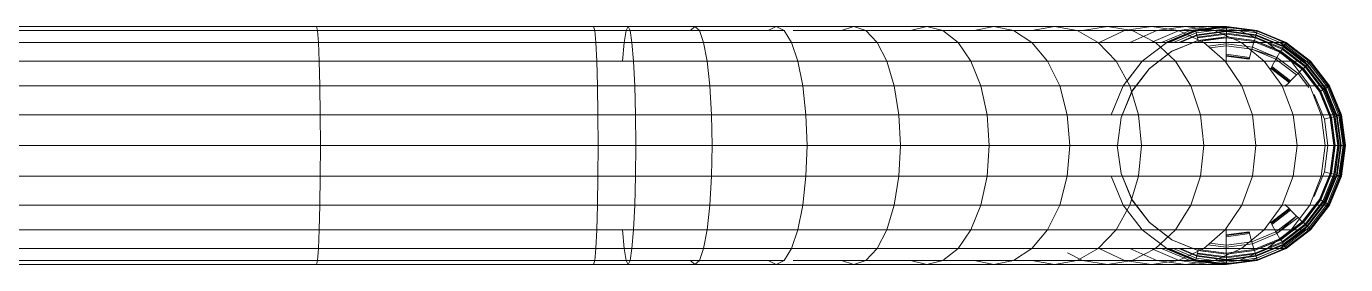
# Model space of a CAD drawing. Header units: inches. Extents: x -4218 to -1830, y 9767 to 12426.
# Drawn here: x -2771.421 to -2767.251, y 11924.187 to 11924.941 of the extents above; entities that cross this region are included whole.
import ezdxf

# ---------------------------------------------------------------- set-up
doc = ezdxf.new("R2010")
doc.units = ezdxf.units.IN
doc.header["$MEASUREMENT"] = 0
for name, color, linetype, lineweight in [('0-1', 7, 'Continuous', 5), ('0-2', 90, 'Continuous', 20), ('G-IMPT-1', 7, 'Continuous', 9)]:
    doc.layers.add(name, color=color, linetype=linetype, lineweight=lineweight)

# ---------------------------------------------------------------- blocks, each defined once
blk = doc.blocks.new('Plbg-Sink Wall Mounted-UH - T11839_dwg-791503-BACKGROUND - BASEMENT')
at = {"layer": 'G-IMPT-1'}
for p, q in [((1.2954, 0.3769), (-1.2172, 0.3769)), ((1.2954, 0.3769), (2.1714, 0.3769)), ((1.2987, 0.3639), (1.2954, 0.3769)), ((2.2805, 0.3769), (2.1714, 0.3769)), ((2.1752, 0.3639), (2.1714, 0.3769)), ((2.2805, 0.3769), (2.2741, 0.3639)), ((2.4918, 0.3769), (2.2805, 0.3769)), ((2.2868, 0.3639), (2.2805, 0.3769)), ((2.4918, 0.3769), (2.4778, 0.3639)), ((2.7487, 0.3769), (2.4918, 0.3769)), ((2.5059, 0.3639), (2.4918, 0.3769)), ((2.7487, 0.3769), (2.7234, 0.3639)), ((2.7487, 0.3769), (2.994, 0.3769)), ((2.7739, 0.3639), (2.7487, 0.3769)), ((2.994, 0.3769), (2.9557, 0.3639)), ((3.2246, 0.3769), (2.994, 0.3769)), ((3.0323, 0.3639), (2.994, 0.3769)), ((3.2246, 0.3769), (3.1734, 0.3639)), ((3.2246, 0.3769), (3.4373, 0.3769)), ((3.2758, 0.3639), (3.2246, 0.3769)), ((3.4373, 0.3769), (3.3752, 0.3639)), ((3.6287, 0.3769), (3.4373, 0.3769)), ((3.4993, 0.3639), (3.4373, 0.3769)), ((3.6287, 0.3769), (3.5575, 0.3639)), ((3.6287, 0.3769), (3.7957, 0.3769)), ((3.6999, 0.3639), (3.6287, 0.3769)), ((3.7957, 0.3769), (3.7168, 0.3639)), ((3.935, 0.3769), (3.7957, 0.3769)), ((3.8747, 0.3639), (3.7957, 0.3769)), ((3.935, 0.3769), (3.8495, 0.3639)), ((3.935, 0.3769), (4.0433, 0.3769)), ((4.0205, 0.3639), (3.935, 0.3769)), ((4.0433, 0.3769), (3.9523, 0.3639)), ((4.1174, 0.3769), (4.0224, 0.3639)), ((4.1174, 0.3769), (4.0433, 0.3769)), ((4.1343, 0.3639), (4.0433, 0.3769)), ((4.1541, 0.3769), (4.0573, 0.3639)), ((4.1675, 0.3769), (4.0702, 0.3639)), ((4.172, 0.3769), (4.0745, 0.3639)), ((4.172, 0.3769), (4.0745, 0.3639)), ((4.172, 0.3769), (4.0745, 0.3639)), ((4.172, 0.3769), (4.0745, 0.3639)), ((4.172, 0.3769), (4.0745, 0.3639)), ((4.172, 0.3769), (4.0745, 0.3639)), ((4.172, 0.3769), (4.0745, 0.3639)), ((4.1174, 0.3769), (4.1541, 0.3769)), ((4.2124, 0.3639), (4.1174, 0.3769)), ((4.1675, 0.3769), (4.1541, 0.3769)), ((4.2508, 0.3639), (4.1541, 0.3769)), ((4.1675, 0.3769), (4.172, 0.3769)), ((4.2648, 0.3639), (4.1675, 0.3769)), ((4.2695, 0.3639), (4.172, 0.3769)), ((4.2695, 0.3639), (4.172, 0.3769)), ((4.2695, 0.3639), (4.172, 0.3769)), ((4.2695, 0.3639), (4.172, 0.3769)), ((4.172, 0.3769), (4.172, 0.3733)), ((4.2695, 0.3639), (4.172, 0.3769)), ((4.2695, 0.3639), (4.172, 0.3769)), ((4.172, 0.3769), (4.172, 0.3749)), ((4.172, 0.3769), (4.172, 0.3624)), ((-1.2153, 0.3639), (1.2987, 0.3639)), ((1.3017, 0.3264), (1.2987, 0.3639)), ((1.2987, 0.3639), (2.1752, 0.3639)), ((2.2868, 0.3639), (2.1752, 0.3639)), ((2.2741, 0.3639), (2.1752, 0.3639)), ((2.1787, 0.3264), (2.1752, 0.3639)), ((2.2741, 0.3639), (2.2682, 0.3264)), ((2.2927, 0.3264), (2.2868, 0.3639)), ((2.5059, 0.3639), (2.2868, 0.3639)), ((2.519, 0.3264), (2.5059, 0.3639)), ((2.5059, 0.3639), (2.7739, 0.3639)), ((2.7975, 0.3264), (2.7739, 0.3639)), ((2.8028, 0.3639), (3.0323, 0.3639)), ((3.068, 0.3264), (3.0323, 0.3639)), ((3.0323, 0.3639), (3.2758, 0.3639)), ((3.3236, 0.3264), (3.2758, 0.3639)), ((3.2758, 0.3639), (3.4993, 0.3639)), ((3.5572, 0.3264), (3.4993, 0.3639)), ((3.4993, 0.3639), (3.6999, 0.3639)), ((3.4993, 0.3639), (3.5575, 0.3639)), ((3.5575, 0.3639), (3.7168, 0.3639)), ((3.7663, 0.3264), (3.6999, 0.3639)), ((3.6999, 0.3639), (3.8747, 0.3639)), ((3.7168, 0.3639), (3.8495, 0.3639)), ((3.8495, 0.3639), (3.7697, 0.3264)), ((3.8495, 0.3639), (3.9523, 0.3639)), ((3.9523, 0.3639), (3.8673, 0.3264)), ((3.9483, 0.3264), (3.8747, 0.3639)), ((3.8747, 0.3639), (4.0205, 0.3639)), ((4.0224, 0.3639), (3.9338, 0.3264)), ((3.9523, 0.3639), (4.0224, 0.3639)), ((4.0573, 0.3639), (3.967, 0.3264)), ((4.0702, 0.3639), (3.9794, 0.3264)), ((4.0745, 0.3639), (3.9835, 0.3264)), ((4.0745, 0.3639), (3.9835, 0.3264)), ((4.0745, 0.3639), (3.9835, 0.3264)), ((4.0745, 0.3639), (3.9835, 0.3264)), ((4.0745, 0.3639), (3.9835, 0.3264)), ((4.0745, 0.3639), (3.9835, 0.3264)), ((3.9889, 0.3264), (4.075, 0.3619)), ((4.0745, 0.3639), (3.9923, 0.3264)), ((4.0745, 0.3639), (3.9923, 0.3264)), ((4.0766, 0.356), (4.0048, 0.3264)), ((4.1003, 0.3264), (4.0205, 0.3639)), ((4.0205, 0.3639), (4.1343, 0.3639)), ((4.0783, 0.3499), (4.0213, 0.3264)), ((4.0783, 0.3499), (4.0213, 0.3264)), ((4.0224, 0.3639), (4.0573, 0.3639)), ((4.0787, 0.3481), (4.0261, 0.3264)), ((4.0573, 0.3639), (4.0702, 0.3639)), ((4.0702, 0.3639), (4.0745, 0.3639)), ((4.172, 0.3733), (4.0745, 0.3639)), ((4.0745, 0.3639), (4.075, 0.3619)), ((4.0745, 0.3639), (4.0783, 0.3499)), ((4.0745, 0.3639), (4.0783, 0.3499)), ((4.172, 0.3749), (4.075, 0.3619)), ((4.0766, 0.356), (4.075, 0.3619)), ((4.172, 0.3688), (4.0766, 0.356)), ((4.0766, 0.356), (4.0787, 0.3481)), ((4.172, 0.3624), (4.0783, 0.3499)), ((4.172, 0.3624), (4.0783, 0.3499)), ((4.0783, 0.3499), (4.0801, 0.3429)), ((4.0801, 0.3429), (4.0783, 0.3499)), ((4.172, 0.3606), (4.0787, 0.3481)), ((4.0787, 0.3481), (4.0809, 0.3402)), ((4.172, 0.3552), (4.0801, 0.3429)), ((4.172, 0.3524), (4.0809, 0.3402)), ((4.083, 0.3323), (4.0809, 0.3402)), ((4.1709, 0.3436), (4.0819, 0.3319)), ((4.1709, 0.3436), (4.0819, 0.3319)), ((4.1709, 0.3436), (4.0819, 0.3319)), ((4.1709, 0.3436), (4.0826, 0.3293)), ((4.1709, 0.341), (4.0826, 0.3293)), ((4.172, 0.3442), (4.083, 0.3323)), ((4.172, 0.3442), (4.083, 0.3323)), ((4.172, 0.3442), (4.083, 0.3323)), ((4.2193, 0.3264), (4.1343, 0.3639)), ((4.1343, 0.3639), (4.2124, 0.3639)), ((4.1709, 0.3436), (4.172, 0.3442)), ((4.2598, 0.3319), (4.1709, 0.3436)), ((4.2598, 0.3319), (4.1709, 0.3436)), ((4.2598, 0.3319), (4.1709, 0.3436)), ((4.1709, 0.3436), (4.1709, 0.341)), ((4.1709, 0.322), (4.1709, 0.341)), ((4.1709, 0.341), (4.2591, 0.3293)), ((4.172, 0.3688), (4.172, 0.3749)), ((4.172, 0.3749), (4.269, 0.3619)), ((4.2695, 0.3639), (4.172, 0.3733)), ((4.2695, 0.3639), (4.172, 0.3733)), ((4.172, 0.3733), (4.172, 0.3624)), ((4.2674, 0.356), (4.172, 0.3688)), ((4.172, 0.3688), (4.172, 0.3606)), ((4.2658, 0.3499), (4.172, 0.3624)), ((4.172, 0.3552), (4.172, 0.3624)), ((4.172, 0.3552), (4.172, 0.3624)), ((4.2658, 0.3499), (4.172, 0.3624)), ((4.2653, 0.3481), (4.172, 0.3606)), ((4.172, 0.3606), (4.172, 0.3524)), ((4.2639, 0.3429), (4.172, 0.3552)), ((4.172, 0.3442), (4.172, 0.3524)), ((4.2632, 0.3402), (4.172, 0.3524)), ((4.261, 0.3323), (4.172, 0.3442)), ((4.261, 0.3323), (4.172, 0.3442)), ((4.261, 0.3323), (4.172, 0.3442)), ((4.301, 0.3264), (4.2124, 0.3639)), ((4.2124, 0.3639), (4.2508, 0.3639)), ((4.3411, 0.3264), (4.2508, 0.3639)), ((4.2508, 0.3639), (4.2648, 0.3639)), ((4.261, 0.3323), (4.2632, 0.3402)), ((4.2653, 0.3481), (4.2632, 0.3402)), ((4.3482, 0.3052), (4.2632, 0.3402)), ((4.2658, 0.3499), (4.2639, 0.3429)), ((4.2639, 0.3429), (4.2658, 0.3499)), ((4.3496, 0.3076), (4.2639, 0.3429)), ((4.3556, 0.3264), (4.2648, 0.3639)), ((4.2648, 0.3639), (4.2695, 0.3639)), ((4.2674, 0.356), (4.2653, 0.3481)), ((4.3523, 0.3123), (4.2653, 0.3481)), ((4.2695, 0.3639), (4.2658, 0.3499)), ((4.2695, 0.3639), (4.2658, 0.3499)), ((4.3532, 0.3139), (4.2658, 0.3499)), ((4.3532, 0.3139), (4.2658, 0.3499)), ((4.2674, 0.356), (4.269, 0.3619)), ((4.3564, 0.3194), (4.2674, 0.356)), ((4.2695, 0.3639), (4.269, 0.3619)), ((4.3595, 0.3247), (4.269, 0.3619)), ((4.3605, 0.3264), (4.2695, 0.3639)), ((4.3605, 0.3264), (4.2695, 0.3639)), ((4.3605, 0.3264), (4.2695, 0.3639)), ((4.3605, 0.3264), (4.2695, 0.3639)), ((4.3605, 0.3264), (4.2695, 0.3639)), ((4.3605, 0.3264), (4.2695, 0.3639)), ((4.3605, 0.3264), (4.2695, 0.3639)), ((4.3587, 0.3233), (4.2695, 0.3639)), ((1.3017, 0.3264), (-1.2135, 0.3264)), ((1.3044, 0.2664), (1.3017, 0.3264)), ((1.3017, 0.3264), (2.1787, 0.3264)), ((2.2927, 0.3264), (2.1787, 0.3264)), ((2.2682, 0.3264), (2.1787, 0.3264)), ((2.1818, 0.2664), (2.1787, 0.3264)), ((2.2682, 0.3264), (2.2631, 0.2664)), ((2.2978, 0.2664), (2.2927, 0.3264)), ((2.519, 0.3264), (2.2927, 0.3264)), ((2.5303, 0.2664), (2.519, 0.3264)), ((2.7975, 0.3264), (2.519, 0.3264)), ((2.8177, 0.2664), (2.7975, 0.3264)), ((2.7975, 0.3264), (3.068, 0.3264)), ((3.0987, 0.2664), (3.068, 0.3264)), ((3.3236, 0.3264), (3.068, 0.3264)), ((3.3646, 0.2664), (3.3236, 0.3264)), ((3.3236, 0.3264), (3.5572, 0.3264)), ((3.6068, 0.2664), (3.5572, 0.3264)), ((3.7663, 0.3264), (3.5572, 0.3264)), ((3.8232, 0.2664), (3.7663, 0.3264)), ((3.7663, 0.3264), (3.9483, 0.3264)), ((3.9835, 0.3264), (3.9056, 0.2664)), ((3.9835, 0.3264), (3.9056, 0.2664)), ((3.9279, 0.243), (3.999, 0.2976)), ((3.9999, 0.2981), (3.9288, 0.2433)), ((4.0114, 0.2664), (3.9483, 0.3264)), ((4.1003, 0.3264), (3.9483, 0.3264)), ((3.999, 0.2976), (4.083, 0.3323)), ((3.999, 0.2976), (4.0819, 0.3319)), ((3.999, 0.2976), (3.9999, 0.2981)), ((4.083, 0.3323), (3.9999, 0.2981)), ((4.0819, 0.3319), (4.083, 0.3323)), ((4.0819, 0.3319), (4.0826, 0.3293)), ((4.1686, 0.2664), (4.1003, 0.3264)), ((4.1003, 0.3264), (4.2193, 0.3264)), ((4.1709, 0.322), (4.1138, 0.3145)), ((4.1709, 0.3156), (4.1202, 0.3089)), ((4.2542, 0.3111), (4.1709, 0.322)), ((4.1709, 0.322), (4.1709, 0.3156)), ((4.1709, 0.2888), (4.1709, 0.3156)), ((4.1709, 0.3156), (4.2525, 0.3048)), ((4.292, 0.2664), (4.2193, 0.3264)), ((4.301, 0.3264), (4.2193, 0.3264)), ((4.2456, 0.2789), (4.2525, 0.3048)), ((4.2542, 0.3111), (4.2525, 0.3048)), ((4.3319, 0.2789), (4.2525, 0.3048)), ((4.2525, 0.3048), (4.3286, 0.2733)), ((4.2542, 0.3111), (4.2591, 0.3293)), ((4.2542, 0.3111), (4.3319, 0.2789)), ((4.2598, 0.3319), (4.2591, 0.3293)), ((4.2591, 0.3293), (4.3413, 0.2953)), ((4.2598, 0.3319), (4.261, 0.3323)), ((4.2598, 0.3319), (4.3427, 0.2976)), ((4.2598, 0.3319), (4.3427, 0.2976)), ((4.2598, 0.3319), (4.3427, 0.2976)), ((4.3441, 0.2981), (4.261, 0.3323)), ((4.3441, 0.2981), (4.261, 0.3323)), ((4.3441, 0.2981), (4.261, 0.3323)), ((4.3769, 0.2664), (4.301, 0.3264)), ((4.301, 0.3264), (4.3411, 0.3264)), ((4.3319, 0.2789), (4.3413, 0.2953)), ((4.4185, 0.2664), (4.3411, 0.3264)), ((4.3556, 0.3264), (4.3411, 0.3264)), ((4.3427, 0.2976), (4.3413, 0.2953)), ((4.3413, 0.2953), (4.4119, 0.2411)), ((4.3427, 0.2976), (4.3441, 0.2981)), ((4.3427, 0.2976), (4.4138, 0.243)), ((4.3427, 0.2976), (4.4138, 0.243)), ((4.3427, 0.2976), (4.4138, 0.243)), ((4.3441, 0.2981), (4.3482, 0.3052)), ((4.4153, 0.2433), (4.3441, 0.2981)), ((4.4153, 0.2433), (4.3441, 0.2981)), ((4.4153, 0.2433), (4.3441, 0.2981)), ((4.3523, 0.3123), (4.3482, 0.3052)), ((4.421, 0.249), (4.3482, 0.3052)), ((4.3496, 0.3076), (4.3532, 0.3139)), ((4.3496, 0.3076), (4.3532, 0.3139)), ((4.423, 0.251), (4.3496, 0.3076)), ((4.3564, 0.3194), (4.3523, 0.3123)), ((4.4268, 0.2548), (4.3523, 0.3123)), ((4.3605, 0.3264), (4.3532, 0.3139)), ((4.3587, 0.3233), (4.3532, 0.3139)), ((4.4281, 0.2561), (4.3532, 0.3139)), ((4.4281, 0.2561), (4.3532, 0.3139)), ((4.4334, 0.2664), (4.3556, 0.3264)), ((4.3556, 0.3264), (4.3605, 0.3264)), ((4.3564, 0.3194), (4.3595, 0.3247)), ((4.4326, 0.2606), (4.3564, 0.3194)), ((4.3605, 0.3264), (4.3587, 0.3233)), ((4.4384, 0.2664), (4.3587, 0.3233)), ((4.4384, 0.2664), (4.3587, 0.3233)), ((4.3605, 0.3264), (4.3595, 0.3247)), ((4.3595, 0.3247), (4.4369, 0.2649)), ((4.4384, 0.2664), (4.3605, 0.3264)), ((4.4384, 0.2664), (4.3605, 0.3264)), ((4.4384, 0.2664), (4.3605, 0.3264)), ((4.4384, 0.2664), (4.3605, 0.3264)), ((4.4384, 0.2664), (4.3605, 0.3264)), ((4.4384, 0.2664), (4.3605, 0.3264)), ((-1.212, 0.2664), (1.3044, 0.2664)), ((1.3064, 0.1885), (1.3044, 0.2664)), ((1.3044, 0.2664), (2.1818, 0.2664)), ((2.2978, 0.2664), (2.1818, 0.2664)), ((2.1841, 0.1885), (2.1818, 0.2664)), ((2.3017, 0.1885), (2.2978, 0.2664)), ((2.5303, 0.2664), (2.2978, 0.2664)), ((2.5389, 0.1885), (2.5303, 0.2664)), ((2.5303, 0.2664), (2.8177, 0.2664)), ((2.8333, 0.1885), (2.8177, 0.2664)), ((2.8177, 0.2664), (3.0987, 0.2664)), ((3.1223, 0.1885), (3.0987, 0.2664)), ((3.0987, 0.2664), (3.3646, 0.2664)), ((3.3961, 0.1885), (3.3646, 0.2664)), ((3.3646, 0.2664), (3.6068, 0.2664)), ((3.6451, 0.1885), (3.6068, 0.2664)), ((3.6068, 0.2664), (3.8232, 0.2664)), ((3.8671, 0.1885), (3.8232, 0.2664)), ((3.8232, 0.2664), (4.0114, 0.2664)), ((3.9056, 0.2664), (3.8456, 0.1885)), ((3.9056, 0.2664), (3.858, 0.2046)), ((4.06, 0.1885), (4.0114, 0.2664)), ((4.0114, 0.2664), (4.1686, 0.2664)), ((4.2213, 0.1885), (4.1686, 0.2664)), ((4.1686, 0.2664), (4.292, 0.2664)), ((4.2456, 0.2789), (4.1709, 0.2888)), ((4.1709, 0.2888), (4.1709, 0.285)), ((4.2446, 0.2753), (4.1709, 0.285)), ((4.1709, 0.285), (4.2446, 0.2753)), ((4.1709, 0.285), (4.1709, 0.2823)), ((4.1709, 0.2637), (4.1709, 0.2823)), ((4.1709, 0.2823), (4.2439, 0.2727)), ((4.2446, 0.2753), (4.2439, 0.2727)), ((4.2456, 0.2789), (4.2446, 0.2753)), ((4.3481, 0.1885), (4.292, 0.2664)), ((4.292, 0.2664), (4.3769, 0.2664)), ((4.3152, 0.2501), (4.3286, 0.2733)), ((4.3319, 0.2789), (4.3286, 0.2733)), ((4.3286, 0.2733), (4.394, 0.2232)), ((4.3319, 0.2789), (4.3986, 0.2277)), ((4.4354, 0.1885), (4.3769, 0.2664)), ((4.3769, 0.2664), (4.4185, 0.2664)), ((4.4781, 0.1885), (4.4185, 0.2664)), ((4.4185, 0.2664), (4.4334, 0.2664)), ((4.4268, 0.2548), (4.421, 0.249)), ((4.4281, 0.2561), (4.423, 0.251)), ((4.423, 0.251), (4.4281, 0.2561)), ((4.4796, 0.1776), (4.423, 0.251)), ((4.4326, 0.2606), (4.4268, 0.2548)), ((4.4843, 0.1803), (4.4268, 0.2548)), ((4.4384, 0.2664), (4.4281, 0.2561)), ((4.4384, 0.2664), (4.4281, 0.2561)), ((4.4859, 0.1812), (4.4281, 0.2561)), ((4.4859, 0.1812), (4.4281, 0.2561)), ((4.4326, 0.2606), (4.4369, 0.2649)), ((4.4914, 0.1844), (4.4326, 0.2606)), ((4.4934, 0.1885), (4.4334, 0.2664)), ((4.4334, 0.2664), (4.4384, 0.2664)), ((4.4384, 0.2664), (4.4369, 0.2649)), ((4.4967, 0.1874), (4.4369, 0.2649)), ((4.4984, 0.1885), (4.4384, 0.2664)), ((4.4984, 0.1885), (4.4384, 0.2664)), ((4.4984, 0.1885), (4.4384, 0.2664)), ((4.4984, 0.1885), (4.4384, 0.2664)), ((4.4984, 0.1885), (4.4384, 0.2664)), ((4.4984, 0.1885), (4.4384, 0.2664)), ((4.4984, 0.1885), (4.4384, 0.2664)), ((4.4953, 0.1867), (4.4384, 0.2664)), ((3.8733, 0.1718), (3.9279, 0.243)), ((3.9288, 0.2433), (3.8739, 0.1721)), ((4.312, 0.2445), (4.3705, 0.1996)), ((4.3133, 0.2468), (4.3724, 0.2015)), ((4.3133, 0.2468), (4.3724, 0.2015)), ((4.3152, 0.2501), (4.375, 0.2042)), ((4.375, 0.2042), (4.394, 0.2232)), ((4.3986, 0.2277), (4.394, 0.2232)), ((4.3986, 0.2277), (4.4119, 0.2411)), ((4.3986, 0.2277), (4.4325, 0.1835)), ((4.4138, 0.243), (4.4119, 0.2411)), ((4.4119, 0.2411), (4.4661, 0.1705)), ((4.4138, 0.243), (4.4153, 0.2433)), ((4.4138, 0.243), (4.4684, 0.1718)), ((4.4138, 0.243), (4.4684, 0.1718)), ((4.4138, 0.243), (4.4684, 0.1718)), ((4.4153, 0.2433), (4.421, 0.249)), ((4.4701, 0.1721), (4.4153, 0.2433)), ((4.4701, 0.1721), (4.4153, 0.2433)), ((4.4701, 0.1721), (4.4153, 0.2433)), ((4.4772, 0.1762), (4.421, 0.249)), ((1.3064, 0.1885), (-1.2109, 0.1885)), ((1.3077, 0.0975), (1.3064, 0.1885)), ((1.3064, 0.1885), (2.1841, 0.1885)), ((2.3017, 0.1885), (2.1841, 0.1885)), ((2.1855, 0.0975), (2.1841, 0.1885)), ((2.3042, 0.0975), (2.3017, 0.1885)), ((2.5389, 0.1885), (2.3017, 0.1885)), ((2.5444, 0.0975), (2.5389, 0.1885)), ((2.8333, 0.1885), (2.5389, 0.1885)), ((2.843, 0.0975), (2.8333, 0.1885)), ((2.8333, 0.1885), (3.1223, 0.1885)), ((3.137, 0.0975), (3.1223, 0.1885)), ((3.3961, 0.1885), (3.1223, 0.1885)), ((3.4158, 0.0975), (3.3961, 0.1885)), ((3.3961, 0.1885), (3.6451, 0.1885)), ((3.6689, 0.0975), (3.6451, 0.1885)), ((3.8671, 0.1885), (3.6451, 0.1885)), ((3.8456, 0.1885), (3.8081, 0.0975)), ((3.8389, 0.0889), (3.8733, 0.1718)), ((3.8739, 0.1721), (3.8397, 0.089)), ((3.8944, 0.0975), (3.8671, 0.1885)), ((3.8671, 0.1885), (4.06, 0.1885)), ((4.0903, 0.0975), (4.06, 0.1885)), ((4.2213, 0.1885), (4.06, 0.1885)), ((4.2541, 0.0975), (4.2213, 0.1885)), ((4.2213, 0.1885), (4.3481, 0.1885)), ((4.3831, 0.0975), (4.3481, 0.1885)), ((4.4354, 0.1885), (4.3481, 0.1885)), ((4.3573, 0.1865), (4.3705, 0.1996)), ((4.3724, 0.2015), (4.3705, 0.1996)), ((4.375, 0.2042), (4.3724, 0.2015)), ((4.4719, 0.0975), (4.4354, 0.1885)), ((4.4354, 0.1885), (4.4781, 0.1885)), ((4.4684, 0.1718), (4.4661, 0.1705)), ((4.4661, 0.1705), (4.5002, 0.0882)), ((4.4684, 0.1718), (4.4701, 0.1721)), ((4.4684, 0.1718), (4.5028, 0.0889)), ((4.4684, 0.1718), (4.5028, 0.0889)), ((4.4684, 0.1718), (4.5028, 0.0889)), ((4.4701, 0.1721), (4.4772, 0.1762)), ((4.5043, 0.089), (4.4701, 0.1721)), ((4.5043, 0.089), (4.4701, 0.1721)), ((4.5043, 0.089), (4.4701, 0.1721)), ((4.4843, 0.1803), (4.4772, 0.1762)), ((4.5122, 0.0912), (4.4772, 0.1762)), ((4.5152, 0.0975), (4.4781, 0.1885)), ((4.4934, 0.1885), (4.4781, 0.1885)), ((4.4796, 0.1776), (4.4859, 0.1812)), ((4.4796, 0.1776), (4.4859, 0.1812)), ((4.5149, 0.0919), (4.4796, 0.1776)), ((4.4914, 0.1844), (4.4843, 0.1803)), ((4.5201, 0.0933), (4.4843, 0.1803)), ((4.4984, 0.1885), (4.4859, 0.1812)), ((4.4953, 0.1867), (4.4859, 0.1812)), ((4.5219, 0.0937), (4.4859, 0.1812)), ((4.5219, 0.0937), (4.4859, 0.1812)), ((4.4914, 0.1844), (4.4967, 0.1874)), ((4.528, 0.0954), (4.4914, 0.1844)), ((4.5307, 0.0975), (4.4934, 0.1885)), ((4.4934, 0.1885), (4.4984, 0.1885)), ((4.4984, 0.1885), (4.4953, 0.1867)), ((4.5359, 0.0975), (4.4953, 0.1867)), ((4.5359, 0.0975), (4.4953, 0.1867)), ((4.4984, 0.1885), (4.4967, 0.1874)), ((4.4967, 0.1874), (4.5339, 0.097)), ((4.5359, 0.0975), (4.4984, 0.1885)), ((4.5359, 0.0975), (4.4984, 0.1885)), ((4.5359, 0.0975), (4.4984, 0.1885)), ((4.5359, 0.0975), (4.4984, 0.1885)), ((4.5359, 0.0975), (4.4984, 0.1885)), ((4.5359, 0.0975), (4.4984, 0.1885)), ((4.4498, 0.161), (4.4819, 0.0834)), ((-1.2101, 0.0975), (1.3077, 0.0975)), ((1.3081, 0), (1.3077, 0.0975)), ((1.3077, 0.0975), (2.1855, 0.0975)), ((2.3042, 0.0975), (2.1855, 0.0975)), ((2.1861, 0), (2.1855, 0.0975)), ((2.305, 0), (2.3042, 0.0975)), ((2.5444, 0.0975), (2.3042, 0.0975)), ((2.5462, 0), (2.5444, 0.0975)), ((2.5444, 0.0975), (2.843, 0.0975)), ((2.8464, 0), (2.843, 0.0975)), ((2.843, 0.0975), (3.137, 0.0975)), ((3.1421, 0), (3.137, 0.0975)), ((3.137, 0.0975), (3.4158, 0.0975)), ((3.4226, 0), (3.4158, 0.0975)), ((3.4158, 0.0975), (3.6689, 0.0975)), ((3.6772, 0), (3.6689, 0.0975)), ((3.6689, 0.0975), (3.8944, 0.0975)), ((3.8278, 0), (3.8397, 0.089)), ((3.9039, 0), (3.8944, 0.0975)), ((3.8944, 0.0975), (4.0903, 0.0975)), ((4.1009, 0), (4.0903, 0.0975)), ((4.0903, 0.0975), (4.2541, 0.0975)), ((4.2656, 0), (4.2541, 0.0975)), ((4.2541, 0.0975), (4.3831, 0.0975)), ((4.3953, 0), (4.3831, 0.0975)), ((4.3831, 0.0975), (4.4719, 0.0975)), ((4.4846, 0), (4.4719, 0.0975)), ((4.4719, 0.0975), (4.5152, 0.0975)), ((4.4819, 0.0834), (4.5002, 0.0882)), ((4.5028, 0.0889), (4.5002, 0.0882)), ((4.5002, 0.0882), (4.5118, 0)), ((4.5028, 0.0889), (4.5043, 0.089)), ((4.5028, 0.0889), (4.5145, 0)), ((4.5028, 0.0889), (4.5145, 0)), ((4.5028, 0.0889), (4.5145, 0)), ((4.5043, 0.089), (4.5122, 0.0912)), ((4.5162, 0), (4.5043, 0.089)), ((4.5162, 0), (4.5043, 0.089)), ((4.5162, 0), (4.5043, 0.089)), ((4.5201, 0.0933), (4.5122, 0.0912)), ((4.5244, 0), (4.5122, 0.0912)), ((4.5219, 0.0937), (4.5149, 0.0919)), ((4.5149, 0.0919), (4.5219, 0.0937)), ((4.5272, 0), (4.5149, 0.0919)), ((4.5282, 0), (4.5152, 0.0975)), ((4.5152, 0.0975), (4.5307, 0.0975)), ((4.528, 0.0954), (4.5201, 0.0933)), ((4.5326, 0), (4.5201, 0.0933)), ((4.5359, 0.0975), (4.5219, 0.0937)), ((4.5359, 0.0975), (4.5219, 0.0937)), ((4.5345, 0), (4.5219, 0.0937)), ((4.5345, 0), (4.5219, 0.0937)), ((4.528, 0.0954), (4.5339, 0.097)), ((4.5408, 0), (4.528, 0.0954)), ((4.5438, 0), (4.5307, 0.0975)), ((4.5307, 0.0975), (4.5359, 0.0975)), ((4.5359, 0.0975), (4.5339, 0.097)), ((4.5469, 0), (4.5339, 0.097)), ((4.5489, 0), (4.5359, 0.0975)), ((4.5489, 0), (4.5359, 0.0975)), ((4.5489, 0), (4.5359, 0.0975)), ((4.5489, 0), (4.5359, 0.0975)), ((4.5489, 0), (4.5359, 0.0975)), ((4.5489, 0), (4.5359, 0.0975)), ((4.5489, 0), (4.5359, 0.0975)), ((4.5453, 0), (4.5359, 0.0975)), ((4.4819, 0.0834), (4.4929, 0)), ((1.3081, 0), (-1.2099, 0)), ((1.3077, -0.0975), (1.3081, 0)), ((1.3081, 0), (2.1861, 0)), ((2.1855, -0.0975), (2.1861, 0)), ((2.305, 0), (2.1861, 0)), ((2.3042, -0.0975), (2.305, 0)), ((2.5462, 0), (2.305, 0)), ((2.5444, -0.0975), (2.5462, 0)), ((2.8464, 0), (2.5462, 0)), ((2.843, -0.0975), (2.8464, 0)), ((2.8464, 0), (3.1421, 0)), ((3.137, -0.0975), (3.1421, 0)), ((3.4226, 0), (3.1421, 0)), ((3.4158, -0.0975), (3.4226, 0)), ((3.4226, 0), (3.6772, 0)), ((3.6689, -0.0975), (3.6772, 0)), ((3.9039, 0), (3.6772, 0)), ((3.8944, -0.0975), (3.9039, 0)), ((3.9039, 0), (4.1009, 0)), ((4.0903, -0.0975), (4.1009, 0)), ((4.2656, 0), (4.1009, 0)), ((4.2541, -0.0975), (4.2656, 0)), ((4.2656, 0), (4.3953, 0)), ((4.4929, 0), (4.4819, -0.0834)), ((4.4929, 0), (4.4864, 0)), ((4.4929, 0), (4.5118, 0)), ((4.5118, 0), (4.5002, -0.0882)), ((4.5145, 0), (4.5028, -0.0889)), ((4.5145, 0), (4.5028, -0.0889)), ((4.5145, 0), (4.5028, -0.0889)), ((4.5145, 0), (4.5118, 0)), ((4.5145, 0), (4.5162, 0)), ((3.8389, -0.0889), (3.8272, 0)), ((4.3831, -0.0975), (4.3953, 0)), ((4.4846, 0), (4.3953, 0)), ((4.4719, -0.0975), (4.4846, 0)), ((4.4846, 0), (4.5282, 0)), ((4.5043, -0.089), (4.5162, 0)), ((4.5043, -0.089), (4.5162, 0)), ((4.5043, -0.089), (4.5162, 0)), ((4.5122, -0.0912), (4.5244, 0)), ((4.5149, -0.0919), (4.5272, 0)), ((4.5152, -0.0975), (4.5282, 0)), ((4.5162, 0), (4.5244, 0)), ((4.5201, -0.0933), (4.5326, 0)), ((4.5219, -0.0938), (4.5345, 0)), ((4.5219, -0.0938), (4.5345, 0)), ((4.5326, 0), (4.5244, 0)), ((4.5272, 0), (4.5345, 0)), ((4.5272, 0), (4.5345, 0)), ((4.528, -0.0954), (4.5408, 0)), ((4.5438, 0), (4.5282, 0)), ((4.5307, -0.0975), (4.5438, 0)), ((4.5408, 0), (4.5326, 0)), ((4.5469, 0), (4.5339, -0.097)), ((4.5453, 0), (4.5345, 0)), ((4.5489, 0), (4.5345, 0)), ((4.5359, -0.0975), (4.5489, 0)), ((4.5359, -0.0975), (4.5489, 0)), ((4.5359, -0.0975), (4.5453, 0)), ((4.5359, -0.0975), (4.5489, 0)), ((4.5359, -0.0975), (4.5453, 0)), ((4.5359, -0.0975), (4.5489, 0)), ((4.5359, -0.0975), (4.5489, 0)), ((4.5359, -0.0975), (4.5489, 0)), ((4.5408, 0), (4.5469, 0)), ((4.5438, 0), (4.5489, 0)), ((4.5489, 0), (4.5453, 0)), ((4.5489, 0), (4.5469, 0)), ((4.4819, -0.0834), (4.4498, -0.161)), ((4.4819, -0.0834), (4.5002, -0.0882)), ((-1.2101, -0.0975), (1.3077, -0.0975)), ((1.3064, -0.1885), (1.3077, -0.0975)), ((1.3077, -0.0975), (2.1855, -0.0975)), ((2.1841, -0.1885), (2.1855, -0.0975)), ((2.3042, -0.0975), (2.1855, -0.0975)), ((2.3017, -0.1885), (2.3042, -0.0975)), ((2.5444, -0.0975), (2.3042, -0.0975)), ((2.5389, -0.1885), (2.5444, -0.0975)), ((2.5444, -0.0975), (2.843, -0.0975)), ((2.8333, -0.1885), (2.843, -0.0975)), ((2.843, -0.0975), (3.137, -0.0975)), ((3.1223, -0.1885), (3.137, -0.0975)), ((3.137, -0.0975), (3.4158, -0.0975)), ((3.3961, -0.1885), (3.4158, -0.0975)), ((3.4158, -0.0975), (3.6689, -0.0975)), ((3.6451, -0.1885), (3.6689, -0.0975)), ((3.6689, -0.0975), (3.8944, -0.0975)), ((3.8081, -0.0975), (3.8456, -0.1885)), ((3.8733, -0.1718), (3.8389, -0.0889)), ((3.8397, -0.089), (3.8739, -0.1721)), ((3.8671, -0.1885), (3.8944, -0.0975)), ((3.8944, -0.0975), (4.0903, -0.0975)), ((4.06, -0.1885), (4.0903, -0.0975)), ((4.0903, -0.0975), (4.2541, -0.0975)), ((4.2213, -0.1885), (4.2541, -0.0975)), ((4.2541, -0.0975), (4.3831, -0.0975)), ((4.3481, -0.1885), (4.3831, -0.0975)), ((4.3831, -0.0975), (4.4719, -0.0975)), ((4.4354, -0.1885), (4.4719, -0.0975)), ((4.5002, -0.0882), (4.4661, -0.1705)), ((4.4684, -0.1718), (4.5002, -0.0882)), ((4.5028, -0.0889), (4.4684, -0.1718)), ((4.5028, -0.0889), (4.4684, -0.1718)), ((4.5028, -0.0889), (4.4684, -0.1718)), ((4.4701, -0.1721), (4.5043, -0.089)), ((4.4701, -0.1721), (4.5043, -0.089)), ((4.4701, -0.1721), (4.5043, -0.089)), ((4.4719, -0.0975), (4.5152, -0.0975)), ((4.4772, -0.1762), (4.5122, -0.0912)), ((4.4781, -0.1885), (4.5152, -0.0975)), ((4.4796, -0.1776), (4.5149, -0.0919)), ((4.4843, -0.1803), (4.5201, -0.0933)), ((4.4859, -0.1812), (4.5219, -0.0938)), ((4.4859, -0.1812), (4.5219, -0.0938)), ((4.4914, -0.1844), (4.528, -0.0954)), ((4.4934, -0.1885), (4.5307, -0.0975)), ((4.4953, -0.1867), (4.5359, -0.0975)), ((4.4967, -0.1874), (4.5339, -0.097)), ((4.4984, -0.1885), (4.5359, -0.0975)), ((4.4984, -0.1885), (4.5359, -0.0975)), ((4.4984, -0.1885), (4.5359, -0.0975)), ((4.4984, -0.1885), (4.5359, -0.0975)), ((4.4984, -0.1885), (4.5359, -0.0975)), ((4.4984, -0.1885), (4.5359, -0.0975)), ((4.4984, -0.1885), (4.5359, -0.0975)), ((4.5028, -0.0889), (4.5002, -0.0882)), ((4.5028, -0.0889), (4.5043, -0.089)), ((4.5043, -0.089), (4.5122, -0.0912)), ((4.5201, -0.0933), (4.5122, -0.0912)), ((4.5219, -0.0938), (4.5149, -0.0919)), ((4.5149, -0.0919), (4.5219, -0.0938)), ((4.5152, -0.0975), (4.5307, -0.0975)), ((4.528, -0.0954), (4.5201, -0.0933)), ((4.5359, -0.0975), (4.5219, -0.0938)), ((4.5359, -0.0975), (4.5219, -0.0938)), ((4.528, -0.0954), (4.5339, -0.097)), ((4.5307, -0.0975), (4.5359, -0.0975)), ((4.5359, -0.0975), (4.5339, -0.097)), ((1.3064, -0.1885), (-1.2109, -0.1885)), ((1.3044, -0.2664), (1.3064, -0.1885)), ((1.3064, -0.1885), (2.1841, -0.1885)), ((2.1818, -0.2664), (2.1841, -0.1885)), ((2.3017, -0.1885), (2.1841, -0.1885)), ((2.2978, -0.2664), (2.3017, -0.1885)), ((2.5389, -0.1885), (2.3017, -0.1885)), ((2.5303, -0.2664), (2.5389, -0.1885)), ((2.8333, -0.1885), (2.5389, -0.1885)), ((2.8177, -0.2664), (2.8333, -0.1885)), ((2.8333, -0.1885), (3.1223, -0.1885)), ((3.0987, -0.2664), (3.1223, -0.1885)), ((3.3961, -0.1885), (3.1223, -0.1885)), ((3.3646, -0.2664), (3.3961, -0.1885)), ((3.3961, -0.1885), (3.6451, -0.1885)), ((3.6068, -0.2664), (3.6451, -0.1885)), ((3.8671, -0.1885), (3.6451, -0.1885)), ((3.8232, -0.2664), (3.8671, -0.1885)), ((3.8456, -0.1885), (3.9056, -0.2664)), ((3.8671, -0.1885), (4.06, -0.1885)), ((3.9279, -0.243), (3.8733, -0.1718)), ((3.8739, -0.1721), (3.9288, -0.2433)), ((4.0114, -0.2664), (4.06, -0.1885)), ((4.2213, -0.1885), (4.06, -0.1885)), ((4.1686, -0.2664), (4.2213, -0.1885)), ((4.2213, -0.1885), (4.3481, -0.1885)), ((4.292, -0.2664), (4.3481, -0.1885)), ((4.3705, -0.1996), (4.312, -0.2445)), ((4.3724, -0.2015), (4.3133, -0.2468)), ((4.3724, -0.2015), (4.3133, -0.2468)), ((4.375, -0.2042), (4.3152, -0.2501)), ((4.4354, -0.1885), (4.3481, -0.1885)), ((4.3573, -0.1865), (4.3705, -0.1996)), ((4.3724, -0.2015), (4.3705, -0.1996)), ((4.375, -0.2042), (4.3724, -0.2015)), ((4.375, -0.2042), (4.394, -0.2232)), ((4.3769, -0.2664), (4.4354, -0.1885)), ((4.4661, -0.1705), (4.4119, -0.2411)), ((4.4684, -0.1718), (4.4138, -0.243)), ((4.4684, -0.1718), (4.4138, -0.243)), ((4.4684, -0.1718), (4.4138, -0.243)), ((4.4153, -0.2433), (4.4701, -0.1721)), ((4.4153, -0.2433), (4.4701, -0.1721)), ((4.4153, -0.2433), (4.4701, -0.1721)), ((4.4185, -0.2664), (4.4781, -0.1885)), ((4.421, -0.249), (4.4772, -0.1762)), ((4.423, -0.251), (4.4796, -0.1776)), ((4.4268, -0.2548), (4.4843, -0.1803)), ((4.4281, -0.2561), (4.4859, -0.1812)), ((4.4281, -0.2561), (4.4859, -0.1812)), ((4.4326, -0.2606), (4.4914, -0.1844)), ((4.4334, -0.2664), (4.4934, -0.1885)), ((4.4354, -0.1885), (4.4781, -0.1885)), ((4.4967, -0.1874), (4.4369, -0.2649)), ((4.4384, -0.2664), (4.4953, -0.1867)), ((4.4384, -0.2664), (4.4953, -0.1867)), ((4.4384, -0.2664), (4.4984, -0.1885)), ((4.4384, -0.2664), (4.4984, -0.1885)), ((4.4384, -0.2664), (4.4984, -0.1885)), ((4.4384, -0.2664), (4.4984, -0.1885)), ((4.4384, -0.2664), (4.4984, -0.1885)), ((4.4384, -0.2664), (4.4984, -0.1885)), ((4.4684, -0.1718), (4.4661, -0.1705)), ((4.4684, -0.1718), (4.4701, -0.1721)), ((4.4701, -0.1721), (4.4772, -0.1762)), ((4.4843, -0.1803), (4.4772, -0.1762)), ((4.4934, -0.1885), (4.4781, -0.1885)), ((4.4796, -0.1776), (4.4859, -0.1812)), ((4.4796, -0.1776), (4.4859, -0.1812)), ((4.4914, -0.1844), (4.4843, -0.1803)), ((4.4953, -0.1867), (4.4859, -0.1812)), ((4.4984, -0.1885), (4.4859, -0.1812)), ((4.4914, -0.1844), (4.4967, -0.1874)), ((4.4934, -0.1885), (4.4984, -0.1885)), ((4.4984, -0.1885), (4.4953, -0.1867)), ((4.4984, -0.1885), (4.4967, -0.1874)), ((3.999, -0.2976), (3.9279, -0.243)), ((3.9288, -0.2433), (3.9999, -0.2981)), ((4.3152, -0.2501), (4.3286, -0.2733)), ((4.394, -0.2232), (4.3286, -0.2733)), ((4.3319, -0.2789), (4.394, -0.2232)), ((4.3986, -0.2277), (4.3319, -0.2789)), ((4.4119, -0.2411), (4.3413, -0.2953)), ((4.4138, -0.243), (4.3427, -0.2976)), ((4.4138, -0.243), (4.3427, -0.2976)), ((4.4138, -0.243), (4.3427, -0.2976)), ((4.3441, -0.2981), (4.4153, -0.2433)), ((4.3441, -0.2981), (4.4153, -0.2433)), ((4.3441, -0.2981), (4.4153, -0.2433)), ((4.3441, -0.2981), (4.4153, -0.2433)), ((4.3441, -0.2981), (4.4153, -0.2433)), ((4.3482, -0.3052), (4.421, -0.249)), ((4.3986, -0.2277), (4.394, -0.2232)), ((4.3986, -0.2277), (4.4119, -0.2411)), ((4.4138, -0.243), (4.4119, -0.2411)), ((4.4138, -0.243), (4.4153, -0.2433)), ((4.4153, -0.2433), (4.421, -0.249)), ((4.4268, -0.2548), (4.421, -0.249)), ((-1.212, -0.2664), (1.3044, -0.2664)), ((1.3017, -0.3264), (1.3044, -0.2664)), ((1.3044, -0.2664), (2.1818, -0.2664)), ((2.1787, -0.3264), (2.1818, -0.2664)), ((2.2978, -0.2664), (2.1818, -0.2664)), ((2.2631, -0.2664), (2.2682, -0.3264)), ((2.2927, -0.3264), (2.2978, -0.2664)), ((2.5303, -0.2664), (2.2978, -0.2664)), ((2.519, -0.3264), (2.5303, -0.2664)), ((2.5303, -0.2664), (2.8177, -0.2664)), ((2.7975, -0.3264), (2.8177, -0.2664)), ((2.8177, -0.2664), (3.0987, -0.2664)), ((3.068, -0.3264), (3.0987, -0.2664)), ((3.0987, -0.2664), (3.3646, -0.2664)), ((3.3236, -0.3264), (3.3646, -0.2664)), ((3.3646, -0.2664), (3.6068, -0.2664)), ((3.5572, -0.3264), (3.6068, -0.2664)), ((3.6068, -0.2664), (3.8232, -0.2664)), ((3.7663, -0.3264), (3.8232, -0.2664)), ((3.8232, -0.2664), (4.0114, -0.2664)), ((3.9056, -0.2664), (3.9835, -0.3264)), ((3.9056, -0.2664), (3.9835, -0.3264)), ((3.9483, -0.3264), (4.0114, -0.2664)), ((4.0114, -0.2664), (4.1686, -0.2664)), ((4.1003, -0.3264), (4.1686, -0.2664)), ((4.1686, -0.2664), (4.292, -0.2664)), ((4.1709, -0.2637), (4.1709, -0.2823)), ((4.2439, -0.2727), (4.1709, -0.2823)), ((4.2446, -0.2753), (4.1709, -0.285)), ((4.2446, -0.2753), (4.1709, -0.285)), ((4.2456, -0.2789), (4.1709, -0.2888)), ((4.1709, -0.285), (4.1709, -0.2823)), ((4.1709, -0.2888), (4.1709, -0.285)), ((4.1709, -0.2888), (4.1709, -0.3156)), ((4.2193, -0.3264), (4.292, -0.2664)), ((4.2446, -0.2753), (4.2439, -0.2727)), ((4.2456, -0.2789), (4.2446, -0.2753)), ((4.2456, -0.2789), (4.2525, -0.3048)), ((4.3286, -0.2733), (4.2525, -0.3048)), ((4.3319, -0.2789), (4.2542, -0.3111)), ((4.292, -0.2664), (4.3769, -0.2664)), ((4.301, -0.3264), (4.3769, -0.2664)), ((4.3319, -0.2789), (4.3286, -0.2733)), ((4.3319, -0.2789), (4.3413, -0.2953)), ((4.3411, -0.3264), (4.4185, -0.2664)), ((4.3496, -0.3076), (4.423, -0.251)), ((4.3523, -0.3123), (4.4268, -0.2548)), ((4.3532, -0.3139), (4.4281, -0.2561)), ((4.3532, -0.3139), (4.4281, -0.2561)), ((4.3556, -0.3264), (4.4334, -0.2664)), ((4.3564, -0.3194), (4.4326, -0.2606)), ((4.3587, -0.3233), (4.4384, -0.2664)), ((4.3595, -0.3247), (4.4369, -0.2649)), ((4.3605, -0.3264), (4.4384, -0.2664)), ((4.3605, -0.3264), (4.4384, -0.2664)), ((4.3605, -0.3264), (4.4384, -0.2664)), ((4.3605, -0.3264), (4.4384, -0.2664)), ((4.3605, -0.3264), (4.4384, -0.2664)), ((4.3605, -0.3264), (4.4384, -0.2664)), ((4.3605, -0.3264), (4.4384, -0.2664)), ((4.3769, -0.2664), (4.4185, -0.2664)), ((4.4185, -0.2664), (4.4334, -0.2664)), ((4.4281, -0.2561), (4.423, -0.251)), ((4.423, -0.251), (4.4281, -0.2561)), ((4.4326, -0.2606), (4.4268, -0.2548)), ((4.4384, -0.2664), (4.4281, -0.2561)), ((4.4384, -0.2664), (4.4281, -0.2561)), ((4.4326, -0.2606), (4.4369, -0.2649)), ((4.4334, -0.2664), (4.4384, -0.2664)), ((4.4384, -0.2664), (4.4369, -0.2649)), ((1.3017, -0.3264), (-1.2135, -0.3264)), ((1.2987, -0.3639), (1.3017, -0.3264)), ((1.3017, -0.3264), (2.1787, -0.3264)), ((2.1752, -0.3639), (2.1787, -0.3264)), ((2.2682, -0.3264), (2.1787, -0.3264)), ((2.2927, -0.3264), (2.1787, -0.3264)), ((2.2682, -0.3264), (2.2741, -0.3639)), ((2.2868, -0.3639), (2.2927, -0.3264)), ((2.519, -0.3264), (2.2927, -0.3264)), ((2.5059, -0.3639), (2.519, -0.3264)), ((2.7975, -0.3264), (2.519, -0.3264)), ((2.7739, -0.3639), (2.7975, -0.3264)), ((2.7975, -0.3264), (3.068, -0.3264)), ((3.0323, -0.3639), (3.068, -0.3264)), ((3.3236, -0.3264), (3.068, -0.3264)), ((3.2758, -0.3639), (3.3236, -0.3264)), ((3.3236, -0.3264), (3.5572, -0.3264)), ((3.4993, -0.3639), (3.5572, -0.3264)), ((3.7663, -0.3264), (3.5572, -0.3264)), ((3.6999, -0.3639), (3.7663, -0.3264)), ((3.7663, -0.3264), (3.9483, -0.3264)), ((3.7697, -0.3264), (3.8495, -0.3639)), ((3.8673, -0.3264), (3.9523, -0.3639)), ((3.8747, -0.3639), (3.9483, -0.3264)), ((3.9338, -0.3264), (4.0224, -0.3639)), ((4.1003, -0.3264), (3.9483, -0.3264)), ((3.967, -0.3264), (4.0573, -0.3639)), ((3.9794, -0.3264), (4.0702, -0.3639)), ((3.9835, -0.3264), (4.0745, -0.3639)), ((3.9835, -0.3264), (4.0745, -0.3639)), ((3.9835, -0.3264), (4.0745, -0.3639)), ((3.9835, -0.3264), (4.0745, -0.3639)), ((3.9835, -0.3264), (4.0745, -0.3639)), ((3.9835, -0.3264), (4.0745, -0.3639)), ((3.9835, -0.3264), (4.0745, -0.3639)), ((3.9889, -0.3264), (4.075, -0.3619)), ((3.9923, -0.3264), (4.0745, -0.3639)), ((3.999, -0.2976), (3.9999, -0.2981)), ((4.0819, -0.3319), (3.9999, -0.2981)), ((3.9999, -0.2981), (4.083, -0.3323)), ((4.0048, -0.3264), (4.0766, -0.356)), ((4.0205, -0.3639), (4.1003, -0.3264)), ((4.0213, -0.3264), (4.0783, -0.3499)), ((4.0213, -0.3264), (4.0783, -0.3499)), ((4.0261, -0.3264), (4.0787, -0.3481)), ((4.083, -0.3323), (4.0809, -0.3402)), ((4.0819, -0.3319), (4.0826, -0.3293)), ((4.1709, -0.3436), (4.0819, -0.3319)), ((4.1709, -0.3436), (4.0819, -0.3319)), ((4.0819, -0.3319), (4.083, -0.3323)), ((4.1709, -0.3436), (4.0819, -0.3319)), ((4.1709, -0.341), (4.0826, -0.3293)), ((4.083, -0.3323), (4.172, -0.3442)), ((4.083, -0.3323), (4.172, -0.3442)), ((4.083, -0.3323), (4.172, -0.3442)), ((4.1003, -0.3264), (4.2193, -0.3264)), ((4.1709, -0.322), (4.1138, -0.3145)), ((4.1709, -0.3156), (4.1202, -0.3089)), ((4.1343, -0.3639), (4.2193, -0.3264)), ((4.2525, -0.3048), (4.1709, -0.3156)), ((4.2542, -0.3111), (4.1709, -0.322)), ((4.1709, -0.322), (4.1709, -0.3156)), ((4.1709, -0.322), (4.1709, -0.341)), ((4.2591, -0.3293), (4.1709, -0.341)), ((4.2598, -0.3319), (4.1709, -0.3436)), ((4.2598, -0.3319), (4.1709, -0.3436)), ((4.2598, -0.3319), (4.1709, -0.3436)), ((4.172, -0.3442), (4.261, -0.3323)), ((4.172, -0.3442), (4.261, -0.3323)), ((4.172, -0.3442), (4.261, -0.3323)), ((4.2124, -0.3639), (4.301, -0.3264)), ((4.301, -0.3264), (4.2193, -0.3264)), ((4.2508, -0.3639), (4.3411, -0.3264)), ((4.2542, -0.3111), (4.2525, -0.3048)), ((4.2542, -0.3111), (4.2591, -0.3293)), ((4.3413, -0.2953), (4.2591, -0.3293)), ((4.2598, -0.3319), (4.2591, -0.3293)), ((4.3427, -0.2976), (4.2598, -0.3319)), ((4.3427, -0.2976), (4.2598, -0.3319)), ((4.3427, -0.2976), (4.2598, -0.3319)), ((4.2598, -0.3319), (4.261, -0.3323)), ((4.261, -0.3323), (4.3441, -0.2981)), ((4.3441, -0.2981), (4.261, -0.3323)), ((4.261, -0.3323), (4.3441, -0.2981)), ((4.261, -0.3323), (4.3441, -0.2981)), ((4.261, -0.3323), (4.2632, -0.3402)), ((4.2632, -0.3402), (4.3482, -0.3052)), ((4.2639, -0.3429), (4.3496, -0.3076)), ((4.2648, -0.3639), (4.3556, -0.3264)), ((4.2653, -0.3481), (4.3523, -0.3123)), ((4.2658, -0.3499), (4.3532, -0.3139)), ((4.2658, -0.3499), (4.3532, -0.3139)), ((4.2674, -0.356), (4.3564, -0.3194)), ((4.3595, -0.3247), (4.269, -0.3619)), ((4.2695, -0.3639), (4.3587, -0.3233)), ((4.2695, -0.3639), (4.3587, -0.3233)), ((4.2695, -0.3639), (4.3605, -0.3264)), ((4.2695, -0.3639), (4.3605, -0.3264)), ((4.2695, -0.3639), (4.3605, -0.3264)), ((4.2695, -0.3639), (4.3605, -0.3264)), ((4.2695, -0.3639), (4.3605, -0.3264)), ((4.2695, -0.3639), (4.3605, -0.3264)), ((4.301, -0.3264), (4.3411, -0.3264)), ((4.3556, -0.3264), (4.3411, -0.3264)), ((4.3427, -0.2976), (4.3413, -0.2953)), ((4.3427, -0.2976), (4.3441, -0.2981)), ((4.3441, -0.2981), (4.3482, -0.3052)), ((4.3523, -0.3123), (4.3482, -0.3052)), ((4.3496, -0.3076), (4.3532, -0.3139)), ((4.3496, -0.3076), (4.3532, -0.3139)), ((4.3564, -0.3194), (4.3523, -0.3123)), ((4.3587, -0.3233), (4.3532, -0.3139)), ((4.3605, -0.3264), (4.3532, -0.3139)), ((4.3556, -0.3264), (4.3605, -0.3264)), ((4.3564, -0.3194), (4.3595, -0.3247)), ((4.3605, -0.3264), (4.3587, -0.3233)), ((4.3605, -0.3264), (4.3595, -0.3247)), ((-1.2153, -0.3639), (1.2987, -0.3639)), ((1.2954, -0.3769), (1.2987, -0.3639)), ((1.2987, -0.3639), (2.1752, -0.3639)), ((2.1714, -0.3769), (2.1752, -0.3639)), ((2.2741, -0.3639), (2.1752, -0.3639)), ((2.2868, -0.3639), (2.1752, -0.3639)), ((2.2741, -0.3639), (2.2805, -0.3769)), ((2.2805, -0.3769), (2.2868, -0.3639)), ((2.5059, -0.3639), (2.2868, -0.3639)), ((2.4778, -0.3639), (2.4918, -0.3769)), ((2.4918, -0.3769), (2.5059, -0.3639)), ((2.5059, -0.3639), (2.7739, -0.3639)), ((2.7234, -0.3639), (2.7487, -0.3769)), ((2.7487, -0.3769), (2.7739, -0.3639)), ((2.8028, -0.3639), (3.0323, -0.3639)), ((2.9557, -0.3639), (2.994, -0.3769)), ((2.994, -0.3769), (3.0323, -0.3639)), ((3.0323, -0.3639), (3.2758, -0.3639)), ((3.1734, -0.3639), (3.2246, -0.3769)), ((3.2246, -0.3769), (3.2758, -0.3639)), ((3.2758, -0.3639), (3.4993, -0.3639)), ((3.3752, -0.3639), (3.4373, -0.3769)), ((3.4373, -0.3769), (3.4993, -0.3639)), ((3.4993, -0.3639), (3.5575, -0.3639)), ((3.4993, -0.3639), (3.6999, -0.3639)), ((3.5575, -0.3639), (3.6287, -0.3769)), ((3.5575, -0.3639), (3.7168, -0.3639)), ((3.6287, -0.3769), (3.6999, -0.3639)), ((3.6697, -0.34), (3.7168, -0.3639)), ((3.6999, -0.3639), (3.8747, -0.3639)), ((3.7168, -0.3639), (3.8495, -0.3639)), ((3.7168, -0.3639), (3.7957, -0.3769)), ((3.7957, -0.3769), (3.8747, -0.3639)), ((3.8495, -0.3639), (3.935, -0.3769)), ((3.8495, -0.3639), (3.9523, -0.3639)), ((3.8747, -0.3639), (4.0205, -0.3639)), ((3.935, -0.3769), (4.0205, -0.3639)), ((3.9523, -0.3639), (4.0224, -0.3639)), ((3.9523, -0.3639), (4.0433, -0.3769)), ((4.0205, -0.3639), (4.1343, -0.3639)), ((4.0224, -0.3639), (4.1174, -0.3769)), ((4.0224, -0.3639), (4.0573, -0.3639)), ((4.0433, -0.3769), (4.1343, -0.3639)), ((4.0573, -0.3639), (4.0702, -0.3639)), ((4.0573, -0.3639), (4.1541, -0.3769)), ((4.0702, -0.3639), (4.1675, -0.3769)), ((4.0702, -0.3639), (4.0745, -0.3639)), ((4.0745, -0.3639), (4.0783, -0.3499)), ((4.0745, -0.3639), (4.0783, -0.3499)), ((4.0745, -0.3639), (4.075, -0.3619)), ((4.0745, -0.3639), (4.172, -0.3769)), ((4.0745, -0.3639), (4.172, -0.3769)), ((4.0745, -0.3639), (4.172, -0.3733)), ((4.0745, -0.3639), (4.172, -0.3769)), ((4.0745, -0.3639), (4.172, -0.3733)), ((4.0745, -0.3639), (4.172, -0.3769)), ((4.0745, -0.3639), (4.172, -0.3769)), ((4.0745, -0.3639), (4.172, -0.3769)), ((4.0766, -0.356), (4.075, -0.3619)), ((4.172, -0.3749), (4.075, -0.3619)), ((4.0766, -0.356), (4.0787, -0.3481)), ((4.0766, -0.356), (4.172, -0.3688)), ((4.0783, -0.3499), (4.0801, -0.3429)), ((4.0801, -0.3429), (4.0783, -0.3499)), ((4.0783, -0.3499), (4.172, -0.3624)), ((4.0783, -0.3499), (4.172, -0.3624)), ((4.0787, -0.3481), (4.0809, -0.3402)), ((4.0787, -0.3481), (4.172, -0.3606)), ((4.0801, -0.3429), (4.172, -0.3552)), ((4.0809, -0.3402), (4.172, -0.3524)), ((4.1174, -0.3769), (4.2124, -0.3639)), ((4.1343, -0.3639), (4.2124, -0.3639)), ((4.1541, -0.3769), (4.2508, -0.3639)), ((4.1675, -0.3769), (4.2648, -0.3639)), ((4.1709, -0.3436), (4.1709, -0.341)), ((4.1709, -0.3436), (4.172, -0.3442)), ((4.172, -0.3524), (4.2632, -0.3402)), ((4.172, -0.3552), (4.2639, -0.3429)), ((4.172, -0.3442), (4.172, -0.3524)), ((4.172, -0.3606), (4.2653, -0.3481)), ((4.172, -0.3624), (4.2658, -0.3499)), ((4.172, -0.3624), (4.2658, -0.3499)), ((4.172, -0.3606), (4.172, -0.3524)), ((4.172, -0.3552), (4.172, -0.3624)), ((4.172, -0.3552), (4.172, -0.3624)), ((4.172, -0.3688), (4.2674, -0.356)), ((4.172, -0.3688), (4.172, -0.3606)), ((4.172, -0.3749), (4.269, -0.3619)), ((4.172, -0.3733), (4.172, -0.3624)), ((4.172, -0.3769), (4.172, -0.3624)), ((4.172, -0.3769), (4.2695, -0.3639)), ((4.172, -0.3769), (4.2695, -0.3639)), ((4.172, -0.3769), (4.2695, -0.3639)), ((4.172, -0.3769), (4.2695, -0.3639)), ((4.172, -0.3769), (4.2695, -0.3639)), ((4.172, -0.3769), (4.2695, -0.3639)), ((4.172, -0.3769), (4.2695, -0.3639)), ((4.172, -0.3733), (4.2695, -0.3639)), ((4.172, -0.3688), (4.172, -0.3749)), ((4.172, -0.3769), (4.172, -0.3733)), ((4.172, -0.3769), (4.172, -0.3749)), ((4.2124, -0.3639), (4.2508, -0.3639)), ((4.2508, -0.3639), (4.2648, -0.3639)), ((4.2653, -0.3481), (4.2632, -0.3402)), ((4.2658, -0.3499), (4.2639, -0.3429)), ((4.2639, -0.3429), (4.2658, -0.3499)), ((4.2648, -0.3639), (4.2695, -0.3639)), ((4.2674, -0.356), (4.2653, -0.3481)), ((4.2695, -0.3639), (4.2658, -0.3499)), ((4.2695, -0.3639), (4.2658, -0.3499)), ((4.2674, -0.356), (4.269, -0.3619)), ((4.2695, -0.3639), (4.269, -0.3619)), ((1.2954, -0.3769), (-1.2172, -0.3769)), ((1.2954, -0.3769), (2.1714, -0.3769)), ((2.2805, -0.3769), (2.1714, -0.3769)), ((2.4918, -0.3769), (2.2805, -0.3769)), ((2.7487, -0.3769), (2.4918, -0.3769)), ((2.7487, -0.3769), (2.994, -0.3769)), ((3.2246, -0.3769), (2.994, -0.3769)), ((3.2246, -0.3769), (3.4373, -0.3769)), ((3.6287, -0.3769), (3.4373, -0.3769)), ((3.6287, -0.3769), (3.7957, -0.3769)), ((3.935, -0.3769), (3.7957, -0.3769)), ((3.935, -0.3769), (4.0433, -0.3769)), ((4.1174, -0.3769), (4.0433, -0.3769)), ((4.1174, -0.3769), (4.1541, -0.3769)), ((4.1675, -0.3769), (4.1541, -0.3769)), ((4.1675, -0.3769), (4.172, -0.3769))]:
    blk.add_line(p, q, dxfattribs=at)
blk = doc.blocks.new('Plbg-Sink Wall Mounted-UH - Sink-403447-BACKGROUND - BASEMENT')
at = {"rotation": 270.0000000000001}
blk.add_blockref('Plbg-Sink Wall Mounted-UH - T11839_dwg-791503-BACKGROUND - BASEMENT', (0, -5.2989), dxfattribs=at)
blk = doc.blocks.new('CTR - 1st Phase - Common Walls_rvt-1-BACKGROUND - BASEMENT')
at = {"layer": '0-2', "rotation": 89.99999999999855}
blk.add_blockref('Plbg-Sink Wall Mounted-UH - Sink-403447-BACKGROUND - BASEMENT', (-2777.0987, 11924.5644), dxfattribs=at)

msp = doc.modelspace()

# ---------------------------------------------------------------- block references
at = {"layer": '0-1'}
msp.add_blockref('CTR - 1st Phase - Common Walls_rvt-1-BACKGROUND - BASEMENT', (0, 0), dxfattribs=at)

doc.saveas('drawing.dxf')
